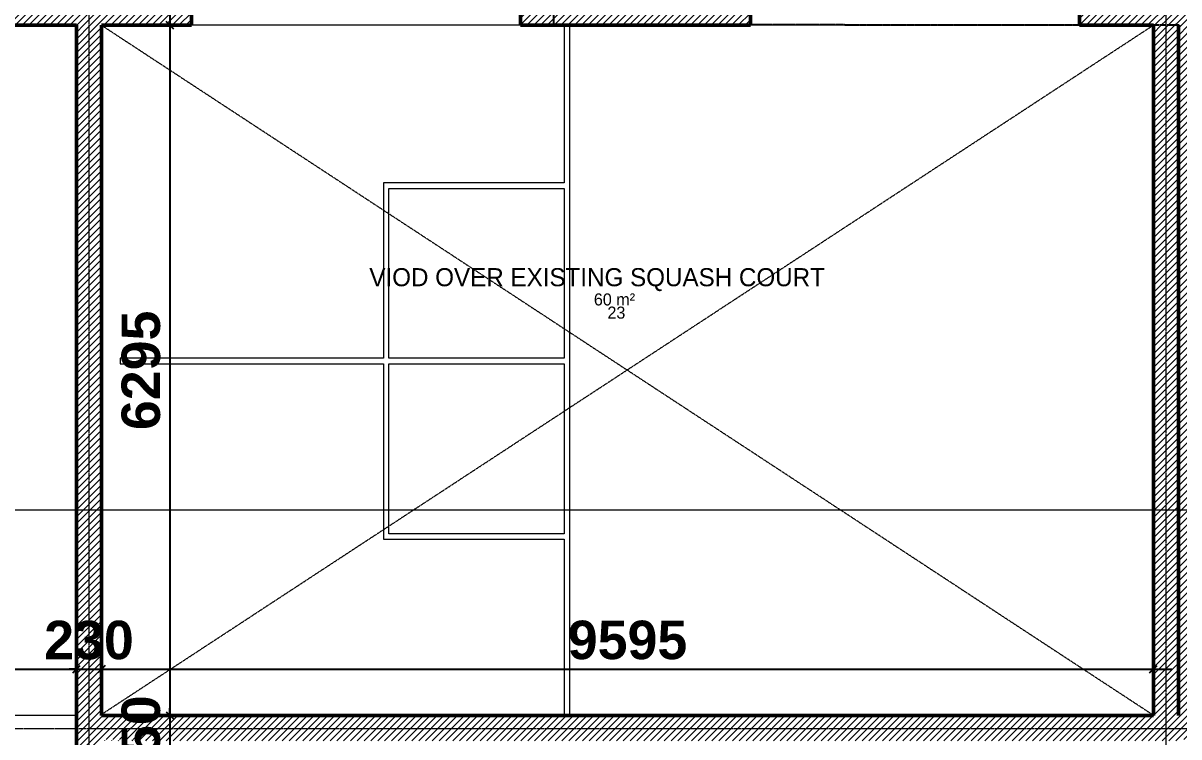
# Model space of a CAD drawing. Header units: inches. Extents: x 22 to 382261, y 22 to 371281.
# Drawn here: x 17373 to 27917, y 171582 to 178092 of the extents above; entities that cross this region are included whole.
import ezdxf

# ---------------------------------------------------------------- set-up
doc = ezdxf.new("R2010")
doc.units = ezdxf.units.IN
doc.header["$MEASUREMENT"] = 0
for name, pattern in [('Dash', [6.35, 3.175, -3.175]), ('Grid Line 1_2_', [22.225, 12.7, -3.175, 3.175, -3.175]), ('Hidden 1_8_', [4.7625, 3.175, -1.5875])]:
    doc.linetypes.add(name, pattern=pattern)
for name, color, linetype, lineweight in [('A-ANNO-DIMS', 211, 'Continuous', 9), ('A-AREA-IDEN', 2, 'Continuous', 9), ('A-DETL-HDLN', 90, 'Hidden 1_8_', 9), ('A-WALL', 113, 'Continuous', 9), ('A-WALL-PATT', 111, 'Continuous', 9), ('G-ANNO-SYMB', 111, 'Continuous', 9), ('I-WALL', 2, 'Continuous', 9), ('Q-CASE', 31, 'Continuous', 9), ('S-GRID', 1, 'Continuous', 9)]:
    doc.layers.add(name, color=color, linetype=linetype, lineweight=lineweight)
doc.layers.add('Beam Line', color=2, linetype='Continuous')
doc.styles.add('Arial_B', font='arialbd.ttf', dxfattribs={"height": 350.793651})
doc.styles.add('Century Gothic_1', font='GOTHIC.TTF', dxfattribs={"height": 1})
doc.styles.add('Gill Sans MT', font='GIL_____.TTF', dxfattribs={"height": 262.5})
doc.dimstyles.new('2', dxfattribs={"dimscale": 304.8, "dimtxt": 346.888196, "dimasz": 0.221354, "dimexe": 1.338583, "dimexo": 0.0625, "dimgap": 0.278871, "dimtad": 1, "dimdec": 0, "dimzin": 0, "dimdsep": 46, "dimtxsty": 'Arial_B', "dimblk1": 'OBLIQUE', "dimblk2": 'OBLIQUE', "dimsah": 1, "dimcen": 0.09, "dimdle": 0.557743, "dimazin": 0, "dimtfac": 1, "dimtdec": 4, "dimtix": 1, "dimtmove": 0, "dimatfit": 3, "dimfxl": 0.557743, "dimfxlon": 1, "dimtvp": 1, "dimtolj": 1, "dimtzin": 0, "dimarcsym": 2})
pattern_1 = [(45, (26458.296, 169618.836), (-31.1127, 31.1127), [])]

# ---------------------------------------------------------------- blocks, each defined once
blk = doc.blocks.new('Walls 1 - Walls 1-356110-02-FIRST FLOOR DIM - PART B')
at = {"layer": 'A-WALL', "lineweight": 50}
for p, q in [((-11069, 2158), (-11519, 2158)), ((-11519, 2158), (-11519, 1938)), ((-11069, 2158), (-11069, 1938)), ((-11519, 1938), (-11069, 1938)), ((-11069, 1928), (-11519, 1928)), ((-11519, 1928), (-11519, 1708)), ((-11069, 1928), (-11069, 1708)), ((-11519, 1708), (-11069, 1708))]:
    blk.add_line(p, q, dxfattribs=at)
at = {"layer": 'A-WALL'}
for p, q in [((-8599, 2158), (-11069, 2158)), ((-11069, 1928), (-11069, 1938)), ((-11069, 1693), (-11069, 1708)), ((-11069, 1650), (-11069, 1693)), ((-11069, 1693), (-8484, 1693)), ((-8484, 1708), (-8484, 1693)), ((-8484, 1693), (-8484, 1650)), ((-11069, 1650), (-11069, 1638)), ((-11069, 1638), (-8484, 1638)), ((-8484, 1638), (-8484, 1650))]:
    blk.add_line(p, q, dxfattribs=at)
blk = doc.blocks.new('Casework 9 - Casework 8-559231-02-FIRST FLOOR DIM - PART B')
at = {"layer": 'Q-CASE'}
for p, q in [((-4149, 8453), (-4149, 7016)), ((-4099, 2168), (-4099, 8453)), ((-4149, 7016), (-5799, 7016)), ((-5799, 7016), (-5799, 5416)), ((-5749, 5416), (-5749, 6966)), ((-5749, 6966), (-4149, 6966)), ((-4149, 6966), (-4149, 5416)), ((-5799, 5416), (-8200, 5416)), ((-8200, 5416), (-8200, 5366)), ((-4149, 5416), (-5749, 5416)), ((-8200, 5366), (-5799, 5366)), ((-5799, 5366), (-5799, 3816)), ((-5749, 5366), (-4149, 5366)), ((-5749, 3816), (-5749, 5366)), ((-4149, 5366), (-4149, 3816)), ((-5799, 3816), (-5799, 3766)), ((-4149, 3816), (-5749, 3816)), ((-5799, 3766), (-4149, 3766)), ((-4149, 3766), (-4149, 2168)), ((-8369, 2168), (1226, 2168)), ((-8369, 1708), (-8369, 1698)), ((1229, 1698), (-8369, 1698))]:
    blk.add_line(p, q, dxfattribs=at)
blk = doc.blocks.new('_Oblique')
at = {"color": 0, "linetype": 'ByBlock', "lineweight": -2}
blk.add_line((-0.5, -0.5), (0.5, 0.5), dxfattribs=at)
blk = doc.blocks.new('*D5602')
at = {"layer": 'A-ANNO-DIMS', "color": 0, "lineweight": -2, "transparency": 16777216}
for p, q in [((15169, 172290), (15169, 171791)), ((17859, 172290), (17859, 171791)), ((14999, 172199), (18029, 172199))]:
    blk.add_line(p, q, dxfattribs=at)
at = {"layer": 'Defpoints', "color": 0, "transparency": 16777216}
for p in [(15169, 172309), (17859, 172309), (17859, 172199)]:
    blk.add_point(p, dxfattribs=at)
at = {"layer": 'A-ANNO-DIMS', "color": 0, "lineweight": -2, "transparency": 16777216, "xscale": 67.46874999999999, "yscale": 67.46874999999999, "zscale": 67.46874999999999, "rotation": 180}
blk.add_blockref('_Oblique', (15169, 172199), dxfattribs=at)
at = {"layer": 'A-ANNO-DIMS', "color": 0, "lineweight": -2, "transparency": 16777216, "xscale": 67.46874999999999, "yscale": 67.46874999999999, "zscale": 67.46874999999999}
blk.add_blockref('_Oblique', (17859, 172199), dxfattribs=at)
at = {"layer": 'A-ANNO-DIMS', "color": 0, "transparency": 16777216, "insert": (16514, 172464), "char_height": 350.8, "width": 820.87, "attachment_point": 5, "style": 'Arial_B'}
blk.add_mtext('\\A1;2690', dxfattribs=at)
blk = doc.blocks.new('*D5603')
at = {"layer": 'A-ANNO-DIMS', "color": 0, "lineweight": -2, "transparency": 16777216}
for p, q in [((17859, 172290), (17859, 171791)), ((18089, 172290), (18089, 171791)), ((17859, 172199), (17792, 172199)), ((17859, 172199), (18089, 172199)), ((18089, 172199), (18157, 172199))]:
    blk.add_line(p, q, dxfattribs=at)
at = {"layer": 'Defpoints', "color": 0, "transparency": 16777216}
for p in [(17859, 172309), (18089, 172309), (18089, 172199)]:
    blk.add_point(p, dxfattribs=at)
at = {"layer": 'A-ANNO-DIMS', "color": 0, "lineweight": -2, "transparency": 16777216, "xscale": 67.46874999999999, "yscale": 67.46874999999999, "zscale": 67.46874999999999}
blk.add_blockref('_Oblique', (17859, 172199), dxfattribs=at)
at = {"layer": 'A-ANNO-DIMS', "color": 0, "lineweight": -2, "transparency": 16777216, "xscale": 67.46874999999999, "yscale": 67.46874999999999, "zscale": 67.46874999999999, "rotation": 180}
blk.add_blockref('_Oblique', (18089, 172199), dxfattribs=at)
at = {"layer": 'A-ANNO-DIMS', "color": 0, "transparency": 16777216, "insert": (17974, 172463), "char_height": 350.8, "width": 615.65, "attachment_point": 5, "style": 'Arial_B'}
blk.add_mtext('\\A1;230', dxfattribs=at)
blk = doc.blocks.new('*D5604')
at = {"layer": 'A-ANNO-DIMS', "color": 0, "lineweight": -2, "transparency": 16777216}
for p, q in [((18089, 172290), (18089, 171791)), ((27684, 172290), (27684, 171791)), ((17919, 172199), (27854, 172199))]:
    blk.add_line(p, q, dxfattribs=at)
at = {"layer": 'Defpoints', "color": 0, "transparency": 16777216}
for p in [(18089, 172309), (27684, 172309), (27684, 172199)]:
    blk.add_point(p, dxfattribs=at)
at = {"layer": 'A-ANNO-DIMS', "color": 0, "lineweight": -2, "transparency": 16777216, "xscale": 67.46874999999999, "yscale": 67.46874999999999, "zscale": 67.46874999999999, "rotation": 180}
blk.add_blockref('_Oblique', (18089, 172199), dxfattribs=at)
at = {"layer": 'A-ANNO-DIMS', "color": 0, "lineweight": -2, "transparency": 16777216, "xscale": 67.46874999999999, "yscale": 67.46874999999999, "zscale": 67.46874999999999}
blk.add_blockref('_Oblique', (27684, 172199), dxfattribs=at)
at = {"layer": 'A-ANNO-DIMS', "color": 0, "transparency": 16777216, "insert": (22887, 172464), "char_height": 350.8, "width": 820.87, "attachment_point": 5, "style": 'Arial_B'}
blk.add_mtext('\\A1;9595', dxfattribs=at)
blk = doc.blocks.new('*D5605')
at = {"layer": 'A-ANNO-DIMS', "color": 0, "lineweight": -2, "transparency": 16777216}
for p, q in [((18713, 178242), (18713, 171607)), ((18804, 178072), (18305, 178072)), ((18804, 171777), (18305, 171777))]:
    blk.add_line(p, q, dxfattribs=at)
at = {"layer": 'Defpoints', "color": 0, "transparency": 16777216}
for p in [(18823, 178072), (18713, 171777), (18823, 171777)]:
    blk.add_point(p, dxfattribs=at)
at = {"layer": 'A-ANNO-DIMS', "color": 0, "lineweight": -2, "transparency": 16777216, "xscale": 67.46874999999999, "yscale": 67.46874999999999, "zscale": 67.46874999999999}
for p, rotation in [((18713, 178072), 90), ((18713, 171777), 270)]:
    blk.add_blockref('_Oblique', p, dxfattribs=dict(at, rotation=rotation))
at = {"layer": 'A-ANNO-DIMS', "color": 0, "transparency": 16777216, "insert": (18449, 174925), "char_height": 350.8, "width": 820.87, "attachment_point": 5, "rotation": 90, "style": 'Arial_B'}
blk.add_mtext('\\A1;6295', dxfattribs=at)
blk = doc.blocks.new('*D5606')
at = {"layer": 'A-ANNO-DIMS', "color": 0, "lineweight": -2, "transparency": 16777216}
for p, q in [((18804, 171777), (18305, 171777)), ((18713, 171777), (18713, 171844)), ((18713, 171777), (18713, 171327)), ((18804, 171327), (18305, 171327)), ((18713, 171327), (18713, 171260))]:
    blk.add_line(p, q, dxfattribs=at)
at = {"layer": 'Defpoints', "color": 0, "transparency": 16777216}
for p in [(18823, 171777), (18713, 171327), (18823, 171327)]:
    blk.add_point(p, dxfattribs=at)
at = {"layer": 'A-ANNO-DIMS', "color": 0, "lineweight": -2, "transparency": 16777216, "xscale": 67.46874999999999, "yscale": 67.46874999999999, "zscale": 67.46874999999999}
for p, rotation in [((18713, 171777), 270), ((18713, 171327), 90)]:
    blk.add_blockref('_Oblique', p, dxfattribs=dict(at, rotation=rotation))
at = {"layer": 'A-ANNO-DIMS', "color": 0, "transparency": 16777216, "insert": (18449, 171552), "char_height": 350.8, "width": 615.65, "attachment_point": 5, "rotation": 90, "style": 'Arial_B'}
blk.add_mtext('\\A1;450', dxfattribs=at)

msp = doc.modelspace()

# ---------------------------------------------------------------- hatches: boundary and pattern name
at = {"layer": 'A-WALL-PATT'}
h = msp.add_hatch(dxfattribs=at)
h.set_pattern_fill('FP_1', color=256, style=0, pattern_type=2)
h.set_pattern_definition(pattern_1)
h.paths.add_polyline_path([(16964.5, 178072), (18909.3, 178072), (18909.3, 178302), (16964.5, 178302)])
h.paths.add_polyline_path([(22495.5, 178072), (24009.3, 178072), (24009.3, 178302), (21909.3, 178302), (21909.3, 178072), (22214.5, 178072)])
h.paths.add_polyline_path([(27009.3, 178072), (27799.5, 178072), (27799.5, 178302), (27009.3, 178302)])
h = msp.add_hatch(dxfattribs=at)
h.set_pattern_fill('FP_1', color=256, style=0, pattern_type=2)
h.set_pattern_definition(pattern_1)
h.paths.add_polyline_path([(27909.5, 178072), (27908.5, 178302), (27799.5, 178302), (27799.5, 178072), (27907.7, 178072)])
h = msp.add_hatch(dxfattribs=at)
h.set_pattern_fill('FP_1', color=256, style=0, pattern_type=2)
h.set_pattern_definition(pattern_1)
h.paths.add_polyline_path([(49162.5, 178072), (49181.6, 178072), (49181.6, 178302), (48939.5, 178302), (48939.5, 178072), (49070.2, 178072)])
h.paths.add_polyline_path([(27914.5, 178072), (28814.5, 178072), (28814.5, 178302), (27909.5, 178302), (27909.5, 178072)])
h.paths.add_polyline_path([(47345.8, 178072), (47889.5, 178072), (47889.5, 178302), (40349.5, 178302), (40349.5, 178072), (46162.4, 178072)])
h.paths.add_polyline_path([(31814.5, 178072), (33914.5, 178072), (33914.5, 178302), (31814.5, 178302), (31814.5, 178191.4)])
h.paths.add_polyline_path([(36914.5, 178072), (38480.3, 178072), (38480.3, 178302), (36914.5, 178302)])
h = msp.add_hatch(dxfattribs=at)
h.set_pattern_fill('FP_1', color=256, style=0, pattern_type=2)
h.set_pattern_definition(pattern_1)
h.paths.add_polyline_path([(17859.5, 171327), (17974.5, 171327), (18089.5, 171547), (18089.5, 178072), (17859.5, 178072), (17859.5, 171461.5)])
h = msp.add_hatch(dxfattribs=at)
h.set_pattern_fill('FP_1', color=256, style=0, pattern_type=2)
h.set_pattern_definition(pattern_1)
h.paths.add_polyline_path([(27684.5, 171777), (27909.5, 171777.1), (27909.5, 178072), (27684.5, 178072), (27684.5, 172065.1)])
h = msp.add_hatch(dxfattribs=at)
h.set_pattern_fill('FP_1', color=256, style=0, pattern_type=2)
h.set_pattern_definition(pattern_1)
h.paths.add_polyline_path([(27909.5, 171777), (28139.5, 171777), (28139.5, 178072), (27909.5, 178072), (27909.5, 171777.1)])
h = msp.add_hatch(dxfattribs=at)
h.set_pattern_fill('FP_1', color=256, style=0, pattern_type=2)
h.set_pattern_definition(pattern_1)
h.paths.add_polyline_path([(27909.5, 171557), (27904.7, 171552), (27899.7, 171557)])
h.paths.add_polyline_path([(27909.5, 171547), (27909.5, 171777), (18089.5, 171777), (18089.5, 171557), (18506.7, 171557), (18089.5, 171547), (27228.9, 171547)])
h = msp.add_hatch(dxfattribs=at)
h.set_pattern_fill('FP_1', color=256, style=0, pattern_type=2)
h.set_pattern_definition(pattern_1)
h.paths.add_polyline_path([(27909.5, 171547), (27909.9, 171547), (27909.6, 171553.7)])
h.paths.add_polyline_path([(28139.5, 171547), (28139.5, 171557), (28129.9, 171547)])
h.paths.add_polyline_path([(27909.7, 171557), (28139.5, 171557), (28139.5, 171777), (27909.5, 171777), (27909.5, 171557)])

# ---------------------------------------------------------------- linework, layer by layer
at = {"layer": 'A-DETL-HDLN'}
for p, q in [((18089.5, 178072), (27689.5, 171777)), ((27684.5, 178072), (18089.5, 171787))]:
    msp.add_line(p, q, dxfattribs=at)
at = {"layer": 'A-WALL'}
for q in [(27909.5, 171777), (27914.5, 178072)]:
    msp.add_line((27909.5, 178072), q, dxfattribs=at)
at = {"layer": 'Beam Line', "linetype": 'Dash'}
msp.add_lwpolyline([(27919.7, 178072), (22214.1, 178077.4), (22214.8, 182328.7), (28024.5, 182323.3)], dxfattribs=at)
at = {"layer": 'G-ANNO-SYMB'}
msp.add_line((13325.2, 173652), (50324.3, 173652), dxfattribs=at)
at = {"layer": 'I-WALL', "lineweight": 50}
for p, q in [((18909.3, 178302), (18909.3, 178072)), ((21909.3, 178302), (21909.3, 178072)), ((24009.3, 178302), (24009.3, 178072)), ((27009.3, 178302), (27009.3, 178072)), ((17859.5, 178072), (16964.5, 178072)), ((17859.5, 171327), (17859.5, 178072)), ((18089.5, 178072), (18089.5, 171777)), ((18909.3, 178072), (18089.5, 178072)), ((21909.3, 178072), (24009.3, 178072)), ((27009.3, 178072), (27684.5, 178072)), ((27684.5, 178072), (27684.5, 171777)), ((27914.5, 178072), (27914.5, 171777)), ((18089.5, 171777), (27684.5, 171777))]:
    msp.add_line(p, q, dxfattribs=at)
at = {"layer": 'I-WALL'}
for p, q in [((21909.3, 178072), (18909.3, 178072)), ((27009.3, 178072), (24009.3, 178072)), ((27909.5, 178072), (27909.5, 171777))]:
    msp.add_line(p, q, dxfattribs=at)
at = {"layer": 'S-GRID', "linetype": 'Grid Line 1_2_'}
for p, q in [((17974.5, 160215.5), (17974.5, 184629.6)), ((27799.5, 160215.5), (27799.5, 183232.6)), ((13374.5, 171657), (50940.5, 171657))]:
    msp.add_line(p, q, dxfattribs=at)

# ---------------------------------------------------------------- block references
at = {"layer": 'A-WALL'}
msp.add_blockref('Walls 1 - Walls 1-356110-02-FIRST FLOOR DIM - PART B', (26458.3, 169618.8), dxfattribs=at)
at = {"layer": 'Q-CASE'}
msp.add_blockref('Casework 9 - Casework 8-559231-02-FIRST FLOOR DIM - PART B', (26458.3, 169618.8), dxfattribs=at)

# ---------------------------------------------------------------- texts
at = {"layer": 'A-AREA-IDEN', "attachment_point": 1}
for s, insert, char_height, width, style in [('VIOD OVER EXISTING SQUASH COURT', (20531.6, 175857.1), 165, 5476.327, 'Gill Sans MT'), ('60 m²', (22579.8, 175627), 110, 511.477, 'Century Gothic_1'), ('23', (22703.5, 175506.6), 110, 211.645, 'Century Gothic_1')]:
    msp.add_mtext(s, dxfattribs=dict(at, insert=insert, char_height=char_height, width=width, style=style))

# ---------------------------------------------------------------- dimensions: what is measured, and where the dimension line sits
at = {"layer": 'A-ANNO-DIMS'}
for base, p1, p2, override, picture, middle in [((18713.1, 171777), (18823.1, 178072), (18823.1, 171777), {"dimpost": '<>', "dimfxl": 6295}, '*D5605', (18448.8, 174924.5)), ((18713.1, 171327), (18823.1, 171777), (18823.1, 171327), {"dimpost": '<>', "dimfxl": 450}, '*D5606', (18448.9, 171552))]:
    dim = msp.add_linear_dim(base=base, p1=p1, p2=p2, angle=90, dimstyle='2', override=override, dxfattribs=at)
    dim.commit()
    dim.dimension.update_dxf_attribs({"geometry": picture, "text_midpoint": middle})
for base, p1, p2, override, picture, middle in [((17859.5, 172199.4), (15169.5, 172309.4), (17859.5, 172309.4), {"dimpost": '<>', "dimfxl": 2690}, '*D5602', (16514.5, 172463.6)), ((18089.5, 172199.4), (17859.5, 172309.4), (18089.5, 172309.4), {"dimpost": '<>', "dimfxl": 230}, '*D5603', (17974.5, 172463.5)), ((27684.5, 172199.4), (18089.5, 172309.4), (27684.5, 172309.4), {"dimpost": '<>', "dimfxl": 9595}, '*D5604', (22887, 172463.6))]:
    dim = msp.add_linear_dim(base=base, p1=p1, p2=p2, dimstyle='2', override=override, dxfattribs=at)
    dim.commit()
    dim.dimension.update_dxf_attribs({"geometry": picture, "text_midpoint": middle})

doc.saveas('drawing.dxf')
